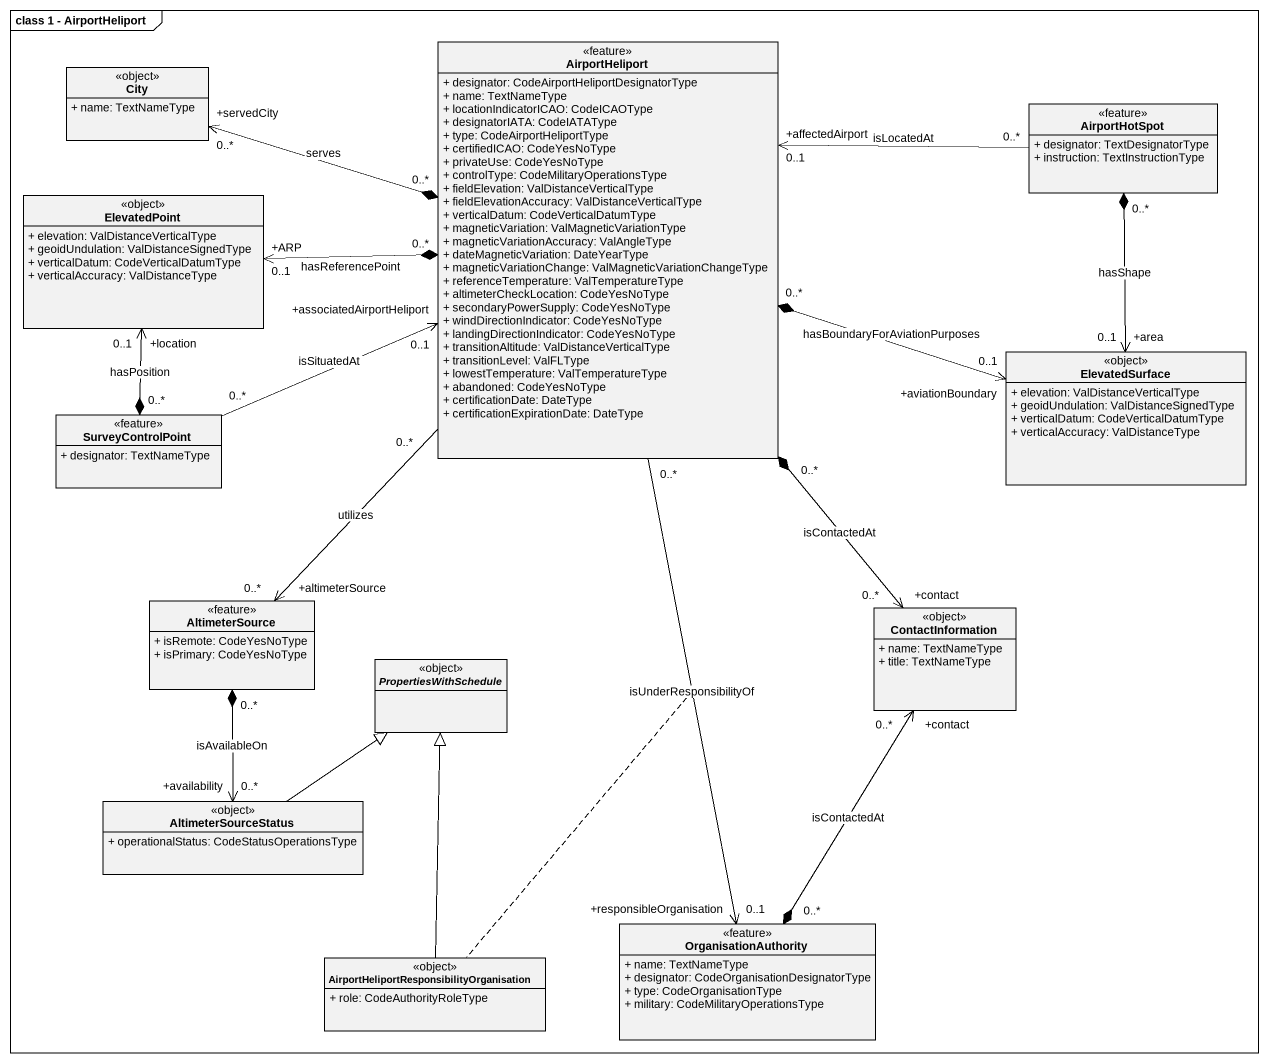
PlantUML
@startuml
mainframe class 1 - AirportHeliport
hide circle
hide empty members
skinparam classAttributeIconSize 0
class AirportHeliport <<feature>> {
  + designator: CodeAirportHeliportDesignatorType
  + name: TextNameType
  + locationIndicatorICAO: CodeICAOType
  + designatorIATA: CodeIATAType
  + type: CodeAirportHeliportType
  + certifiedICAO: CodeYesNoType
  + privateUse: CodeYesNoType
  + controlType: CodeMilitaryOperationsType
  + fieldElevation: ValDistanceVerticalType
  + fieldElevationAccuracy: ValDistanceVerticalType
  + verticalDatum: CodeVerticalDatumType
  + magneticVariation: ValMagneticVariationType
  + magneticVariationAccuracy: ValAngleType
  + dateMagneticVariation: DateYearType
  + magneticVariationChange: ValMagneticVariationChangeType
  + referenceTemperature: ValTemperatureType
  + altimeterCheckLocation: CodeYesNoType
  + secondaryPowerSupply: CodeYesNoType
  + windDirectionIndicator: CodeYesNoType
  + landingDirectionIndicator: CodeYesNoType
  + transitionAltitude: ValDistanceVerticalType
  + transitionLevel: ValFLType
  + lowestTemperature: ValTemperatureType
  + abandoned: CodeYesNoType
  + certificationDate: DateType
  + certificationExpirationDate: DateType
}
class City <<object>> {
  + name: TextNameType
}
class AirportHotSpot <<feature>> {
  + designator: TextDesignatorType
  + instruction: TextInstructionType
}
class ElevatedPoint <<object>> {
  + elevation: ValDistanceVerticalType
  + geoidUndulation: ValDistanceSignedType
  + verticalDatum: CodeVerticalDatumType
  + verticalAccuracy: ValDistanceType
}
class ElevatedSurface <<object>> {
  + elevation: ValDistanceVerticalType
  + geoidUndulation: ValDistanceSignedType
  + verticalDatum: CodeVerticalDatumType
  + verticalAccuracy: ValDistanceType
}
class SurveyControlPoint <<feature>> {
  + designator: TextNameType
}
class AltimeterSource <<feature>> {
  + isRemote: CodeYesNoType
  + isPrimary: CodeYesNoType
}
class ContactInformation <<object>> {
  + name: TextNameType
  + title: TextNameType
}
abstract class PropertiesWithSchedule <<object>>
class AltimeterSourceStatus <<object>> {
  + operationalStatus: CodeStatusOperationsType
}
class OrganisationAuthority <<feature>> {
  + name: TextNameType
  + designator: CodeOrganisationDesignatorType
  + type: CodeOrganisationType
  + military: CodeMilitaryOperationsType
}
class "AirportHeliportResponsibilityOrganisation" as AirportHeliportResponsibilit <<object>> {
  + role: CodeAuthorityRoleType
}
AirportHeliport "0..*" *-left-> "+servedCity\n0..*" City : serves
AirportHeliport "0..*" *-left-> "+ARP\n0..1" ElevatedPoint : hasReferencePoint
AirportHeliport "0..*" *-right-> "+aviationBoundary\n0..1" ElevatedSurface : hasBoundaryForAviationPurposes
AirportHeliport "0..*" --> "+altimeterSource\n0..*" AltimeterSource : utilizes
AirportHeliport "0..*" *--> "+contact\n0..*" ContactInformation : isContactedAt
AirportHeliport "0..*" --> "+responsibleOrganisation\n0..1" OrganisationAuthority : isUnderResponsibilityOf
(AirportHeliport, OrganisationAuthority) .. AirportHeliportResponsibilit
AirportHotSpot "0..*" -left-> "+affectedAirport\n0..1" AirportHeliport : isLocatedAt
AirportHotSpot "0..*" *--> "+area\n0..1" ElevatedSurface : hasShape
SurveyControlPoint "0..*" -right-> "+associatedAirportHeliport\n0..1" AirportHeliport : isSituatedAt
SurveyControlPoint "0..*" *-up-> "+location\n0..1" ElevatedPoint : hasPosition
AltimeterSource "0..*" *--> "+availability\n0..*" AltimeterSourceStatus : isAvailableOn
AltimeterSourceStatus -up-|> PropertiesWithSchedule
OrganisationAuthority "0..*" *-up-> "+contact\n0..*" ContactInformation : isContactedAt
AirportHeliportResponsibilit -up-|> PropertiesWithSchedule
@enduml
